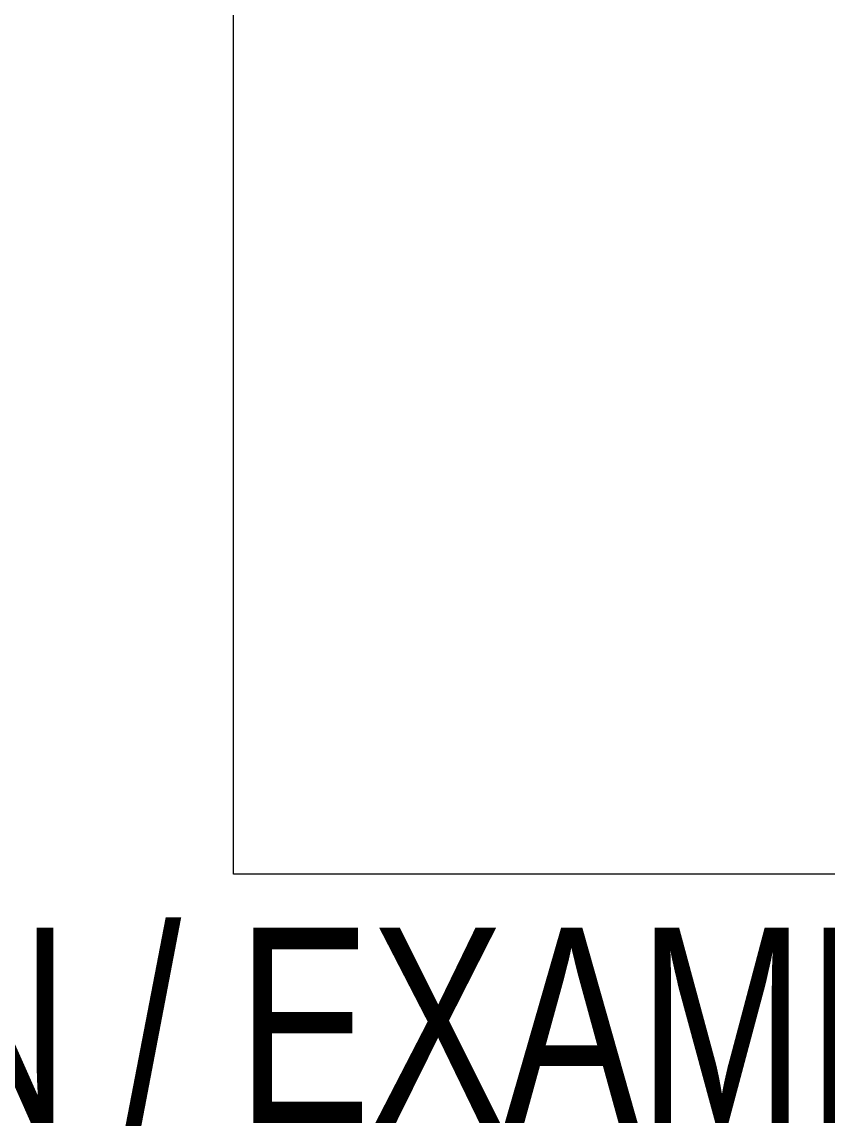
# Model space of a CAD drawing. Extents: x -234346 to 58427, y -132654 to -82394.
# Drawn here: x -99066.6 to -98737, y -113788 to -113336.2 of the extents above; entities that cross this region are included whole.
import ezdxf

# ---------------------------------------------------------------- set-up
doc = ezdxf.new("R2010")
doc.units = 0
doc.header["$LTSCALE"] = 8
doc.layers.get('0').update_dxf_attribs({"color": 9, "lineweight": 5})
for name, color, linetype, lineweight in [('72_EGR_BASE_TEXT', 9, 'Continuous', 5), ('72_EGR_EQP_TAG', 9, 'Continuous', 5), ('LOADING', 9, 'Continuous', 5), ('NEW Wall', 9, 'Continuous', 5)]:
    doc.layers.add(name, color=color, linetype=linetype, lineweight=lineweight)
doc.styles.add('X3G_ENTITY_258862', font='swisscl.ttf', dxfattribs={"height": 200})

# ---------------------------------------------------------------- blocks, each defined once
blk = doc.blocks.new('*X23')
for p, q in [((13, 1), (13, 1)), ((13, 1), (13, 1)), ((13, 1), (13, 1)), ((13, 1), (13, 1)), ((13, 1), (13, 1)), ((13, 1), (13, 1)), ((13, 1), (13, 1)), ((13, 1), (13, 1)), ((13, 1), (13, 1)), ((13, 1), (13, 1)), ((13, 1), (13, 1)), ((13, 1), (13, 1)), ((13, 1), (13, 1)), ((13, 1), (13, 1)), ((13, 1), (13, 1)), ((13, 1), (14, 1)), ((13, 1), (14, 1)), ((13, 1), (14, 1)), ((13, 1), (13, 1)), ((13, 1), (13, 1)), ((13, 1), (13, 1)), ((13, 1), (13, 1)), ((13, 1), (13, 1)), ((13, 1), (13, 1)), ((13, 1), (13, 1)), ((13, 1), (13, 1)), ((13, 1), (13, 1)), ((13, 1), (13, 1)), ((13, 1), (13, 1)), ((13, 1), (13, 1)), ((13, 1), (13, 1)), ((13, 1), (13, 1)), ((13, 1), (13, 1)), ((13, 1), (13, 1)), ((13, 1), (13, 1)), ((13, 1), (13, 1)), ((13, 1), (13, 1)), ((13, 1), (13, 1)), ((13, 1), (13, 1)), ((13, 1), (13, 1)), ((13, 1), (13, 1)), ((13, 1), (13, 1)), ((13, 1), (13, 1)), ((13, 1), (13, 1)), ((13, 1), (13, 1)), ((13, 1), (13, 1)), ((13, 1), (13, 1)), ((13, 1), (13, 1)), ((13, 1), (13, 1)), ((13, 1), (13, 1)), ((13, 1), (13, 1)), ((13, 1), (13, 1)), ((13, 1), (13, 1)), ((13, 1), (13, 1)), ((13, 1), (13, 1)), ((13, 1), (13, 1)), ((13, 1), (13, 1)), ((13, 1), (13, 1)), ((13, 1), (13, 1)), ((13, 1), (13, 1)), ((13, 1), (13, 1)), ((13, 1), (13, 1)), ((13, 1), (13, 1)), ((13, 1), (13, 1)), ((13, 1), (13, 1)), ((13, 1), (13, 1)), ((13, 1), (13, 1)), ((13, 1), (13, 1)), ((13, 1), (13, 1)), ((13, 1), (13, 1)), ((13, 1), (13, 1)), ((13, 1), (13, 1)), ((13, 1), (13, 1)), ((13, 1), (13, 1)), ((13, 1), (13, 1)), ((13, 1), (13, 1)), ((13, 1), (13, 1)), ((13, 1), (13, 1)), ((13, 1), (13, 1)), ((13, 1), (13, 1)), ((13, 1), (13, 1)), ((13, 1), (13, 1)), ((13, 1), (13, 1)), ((13, 1), (13, 1)), ((13, 1), (13, 1)), ((13, 1), (13, 1)), ((13, 1), (13, 1)), ((13, 1), (13, 1)), ((13, 1), (13, 1)), ((13, 1), (13, 1)), ((13, 1), (13, 1)), ((13, 1), (13, 1)), ((13, 1), (13, 1)), ((13, 1), (13, 1)), ((13, 1), (13, 1)), ((13, 1), (13, 1)), ((13, 1), (13, 1)), ((13, 1), (13, 1)), ((13, 1), (13, 1)), ((13, 1), (13, 1)), ((13, 1), (13, 1)), ((13, 1), (13, 1)), ((13, 1), (13, 1)), ((13, 1), (13, 1)), ((13, 1), (13, 1)), ((13, 1), (13, 1)), ((13, 1), (13, 1)), ((13, 1), (13, 1)), ((13, 1), (13, 1)), ((13, 1), (13, 1)), ((13, 1), (13, 1)), ((13, 1), (13, 1)), ((13, 1), (13, 1)), ((13, 1), (13, 1)), ((13, 1), (13, 1)), ((13, 1), (13, 1)), ((13, 1), (13, 1)), ((13, 1), (13, 1)), ((13, 1), (13, 1)), ((13, 1), (13, 1)), ((13, 1), (13, 1)), ((13, 1), (13, 1)), ((13, 1), (13, 1)), ((13, 1), (14, 1)), ((13, 0), (13, 0)), ((13, 0), (13, 0)), ((13, 0), (13, 0)), ((13, 0), (13, 0)), ((13, 0), (13, 0)), ((13, 0), (13, 0)), ((13, 0), (13, 0)), ((13, 0), (13, 0)), ((13, 0), (13, 0)), ((13, 0), (13, 0)), ((13, 0), (13, 0)), ((13, 0), (13, 0)), ((13, 0), (13, 0)), ((13, 0), (13, 0)), ((13, 0), (13, 0)), ((13, 0), (13, 0)), ((13, 0), (13, 0)), ((13, 0), (13, 0)), ((13, 0), (13, 0)), ((13, 0), (13, 0)), ((13, 0), (13, 0)), ((13, 0), (13, 0)), ((13, 0), (13, 0)), ((13, 0), (13, 0)), ((13, 0), (13, 0)), ((13, 0), (13, 0)), ((13, 0), (13, 0)), ((13, 0), (13, 0)), ((13, 0), (13, 0)), ((13, 0), (13, 0)), ((13, 0), (13, 0)), ((13, 0), (13, 0)), ((13, 0), (13, 0)), ((13, 0), (13, 0)), ((13, 0), (13, 0)), ((13, 0), (13, 0)), ((13, 0), (13, 0)), ((13, 0), (13, 0)), ((13, 0), (13, 0)), ((13, 0), (13, 0)), ((13, 0), (13, 0)), ((13, 0), (13, 0)), ((13, 0), (13, 0)), ((13, 0), (13, 0)), ((13, 0), (13, 0)), ((13, 0), (13, 0)), ((13, 0), (13, 0)), ((13, 0), (13, 0)), ((13, 0), (14, 0)), ((13, 0), (14, 0)), ((13, 0), (13, 0)), ((13, 0), (14, 0)), ((14, 1), (14, 1)), ((14, 1), (14, 1)), ((14, 1), (14, 1)), ((14, 1), (14, 1)), ((14, 1), (14, 1)), ((14, 1), (14, 1)), ((14, 1), (14, 1)), ((14, 1), (14, 1)), ((14, 1), (14, 1)), ((14, 1), (14, 1)), ((14, 1), (14, 1)), ((14, 1), (14, 1)), ((14, 1), (14, 1)), ((14, 1), (14, 1)), ((14, 1), (14, 1)), ((14, 1), (14, 1)), ((14, 1), (14, 1)), ((14, 1), (14, 1)), ((14, 1), (14, 1)), ((14, 1), (14, 1)), ((14, 1), (14, 1)), ((14, 1), (14, 1)), ((14, 1), (14, 1)), ((14, 1), (14, 1)), ((14, 1), (14, 1)), ((14, 1), (14, 1)), ((14, 1), (14, 1)), ((14, 1), (14, 1)), ((14, 1), (14, 1)), ((14, 1), (14, 1)), ((14, 1), (14, 1)), ((14, 1), (14, 1)), ((14, 1), (14, 1)), ((14, 1), (14, 1)), ((14, 1), (14, 1)), ((14, 1), (14, 1)), ((14, 1), (14, 1)), ((14, 1), (14, 1)), ((14, 1), (14, 1)), ((14, 1), (14, 1)), ((14, 1), (14, 1)), ((14, 1), (14, 1)), ((14, 1), (14, 1)), ((14, 1), (14, 1)), ((14, 1), (14, 1)), ((14, 1), (14, 1)), ((14, 1), (14, 1)), ((14, 1), (14, 1)), ((14, 1), (14, 1)), ((14, 1), (14, 1)), ((14, 1), (14, 1)), ((14, 1), (14, 1)), ((14, 1), (14, 1)), ((14, 1), (14, 1)), ((14, 1), (14, 1)), ((14, 1), (14, 1)), ((14, 1), (14, 1)), ((14, 1), (14, 1)), ((14, 1), (14, 1)), ((14, 1), (14, 1)), ((14, 1), (14, 1)), ((14, 1), (14, 1)), ((14, 1), (14, 1)), ((14, 1), (14, 1)), ((14, 1), (14, 1)), ((14, 1), (14, 1)), ((14, 1), (14, 1)), ((14, 1), (14, 1)), ((14, 1), (14, 1)), ((14, 1), (14, 1)), ((14, 1), (14, 1)), ((14, 1), (14, 1)), ((14, 1), (14, 1)), ((14, 1), (14, 1)), ((14, 1), (14, 1)), ((14, 1), (14, 1)), ((14, 1), (14, 1)), ((14, 1), (14, 1)), ((14, 1), (14, 1)), ((14, 1), (14, 1)), ((14, 1), (14, 1)), ((14, 1), (14, 1)), ((14, 1), (14, 1)), ((14, 1), (14, 1)), ((14, 1), (14, 1)), ((14, 1), (14, 1)), ((14, 1), (14, 1)), ((14, 1), (14, 1)), ((14, 1), (14, 1)), ((14, 1), (14, 1)), ((14, 1), (14, 1)), ((14, 1), (14, 1)), ((14, 1), (14, 1)), ((14, 1), (14, 1)), ((14, 0), (14, 0)), ((14, 0), (14, 0)), ((14, 0), (14, 0)), ((14, 0), (14, 0)), ((14, 0), (14, 0)), ((14, 0), (14, 0)), ((14, 0), (14, 0)), ((14, 0), (14, 0)), ((14, 0), (14, 0)), ((14, 0), (14, 0)), ((14, 0), (14, 0)), ((14, 0), (14, 0)), ((14, 0), (14, 0)), ((14, 0), (14, 0)), ((14, 0), (14, 0)), ((14, 0), (14, 0)), ((14, 0), (14, 0)), ((14, 0), (14, 0)), ((14, 0), (14, 0)), ((14, 0), (14, 0)), ((14, 0), (14, 0)), ((14, 0), (14, 0)), ((14, 0), (14, 0)), ((14, 0), (14, 0)), ((14, 0), (14, 0)), ((14, 0), (14, 0)), ((14, 0), (14, 0)), ((14, 0), (14, 0)), ((14, 0), (14, 0)), ((14, 0), (14, 0)), ((14, 0), (14, 0)), ((14, 0), (14, 0)), ((14, 0), (14, 0)), ((14, 0), (14, 0)), ((14, 0), (14, 0)), ((14, 0), (14, 0)), ((14, 0), (14, 0)), ((14, 0), (14, 0)), ((14, 0), (14, 0)), ((14, 0), (14, 0)), ((14, 0), (14, 0)), ((14, 0), (14, 0)), ((14, 0), (14, 0)), ((14, 0), (14, 0)), ((14, 0), (14, 0)), ((14, 0), (14, 0)), ((14, 0), (14, 0)), ((14, 0), (14, 0)), ((13, 0), (13, 0)), ((13, 0), (14, 0)), ((13, 0), (13, 0)), ((13, 0), (14, 0)), ((13, 0), (13, 0)), ((13, 0), (14, 0)), ((13, 0), (13, 0)), ((13, 0), (13, 0)), ((13, 0), (13, 0)), ((13, 0), (13, 0)), ((13, 0), (14, 0)), ((13, 0), (13, 0)), ((13, 0), (14, 0)), ((13, 0), (13, 0)), ((13, 0), (14, 0)), ((13, 0), (13, 0)), ((13, 0), (14, 0)), ((13, 0), (13, 0)), ((13, 0), (14, 0)), ((13, 0), (13, 0)), ((13, 0), (14, 0)), ((13, 0), (13, 0)), ((13, 0), (14, 0)), ((13, 0), (13, 0)), ((13, 0), (13, 0)), ((13, 0), (13, 0)), ((13, 0), (14, 0)), ((13, 0), (13, 0)), ((13, 0), (14, 0)), ((13, 0), (13, 0)), ((13, 0), (14, 0)), ((13, 0), (13, 0)), ((13, 0), (14, 0)), ((13, 0), (13, 0)), ((13, 0), (13, 0)), ((13, 0), (13, 0)), ((13, 0), (13, 0)), ((13, 0), (13, 0)), ((13, 0), (13, 0)), ((13, 0), (13, 0)), ((13, 0), (13, 0)), ((13, 0), (13, 0)), ((13, 0), (13, 0)), ((13, 0), (13, 0)), ((13, 0), (13, 0)), ((13, 0), (13, 0)), ((13, 0), (13, 0)), ((13, 0), (13, 0)), ((13, 0), (13, 0)), ((13, 0), (13, 0)), ((13, 0), (13, 0)), ((13, 0), (13, 0)), ((13, 0), (13, 0)), ((13, 0), (13, 0)), ((13, 0), (13, 0)), ((13, 0), (13, 0)), ((13, 0), (13, 0)), ((13, 0), (13, 0)), ((13, 0), (13, 0)), ((13, 0), (13, 0)), ((13, 0), (13, 0)), ((13, 0), (13, 0)), ((13, 0), (13, 0)), ((13, 0), (13, 0)), ((13, -1), (13, -1)), ((13, -1), (13, -1)), ((13, -1), (13, -1)), ((13, -1), (13, -1)), ((13, -1), (13, -1)), ((13, -1), (14, -1)), ((13, -1), (13, -1)), ((14, 0), (14, 0)), ((14, 0), (14, 0)), ((14, 0), (14, 0)), ((14, 0), (14, 0)), ((14, 0), (14, 0)), ((14, 0), (14, 0)), ((14, 0), (14, 0)), ((14, 0), (14, 0)), ((14, 0), (14, 0)), ((14, 0), (14, 0)), ((14, 0), (14, 0)), ((14, 0), (14, 0)), ((14, 0), (14, 0)), ((14, 0), (14, 0)), ((14, 0), (14, 0)), ((13, 0), (14, 0)), ((14, 0), (14, 0)), ((14, 0), (14, 0)), ((14, 0), (14, 0)), ((14, 0), (14, 0)), ((14, 0), (14, 0)), ((14, 0), (14, 0)), ((14, 0), (14, 0)), ((14, 0), (14, 0)), ((14, 0), (14, 0)), ((14, 0), (14, 0)), ((14, 0), (14, 0)), ((14, 0), (14, 0)), ((14, 0), (14, 0)), ((14, 0), (14, 0)), ((14, 0), (14, 0)), ((14, 0), (14, 0)), ((14, 0), (14, 0)), ((14, 0), (14, 0)), ((14, 0), (14, 0)), ((14, 0), (14, 0)), ((14, 0), (14, 0)), ((14, 0), (14, 0)), ((14, 0), (14, 0)), ((14, 0), (14, 0)), ((14, 0), (14, 0)), ((14, 0), (14, 0)), ((14, 0), (14, 0)), ((14, 0), (14, 0)), ((14, 0), (14, 0)), ((14, 0), (14, 0)), ((14, 0), (14, 0)), ((14, 0), (14, 0)), ((14, 0), (14, 0)), ((14, 0), (14, 0)), ((14, -1), (14, -1)), ((14, -1), (14, -1)), ((14, -1), (14, -1)), ((14, -1), (14, -1)), ((14, -1), (14, -1))]:
    blk.add_line(p, q)
blk = doc.blocks.new('*X22')
for p, q in [((5, 3), (5, 3)), ((5, 3), (5, 3)), ((5, 3), (5, 3)), ((5, 3), (5, 3)), ((5, 3), (5, 3)), ((5, 3), (5, 3)), ((5, 3), (5, 3)), ((5, 3), (5, 3)), ((5, 3), (5, 3)), ((5, 3), (5, 3)), ((5, 3), (5, 3)), ((5, 3), (5, 3)), ((5, 3), (5, 3)), ((5, 3), (5, 3)), ((5, 3), (5, 3)), ((5, 3), (5, 3)), ((5, 3), (5, 3)), ((5, 3), (5, 3)), ((5, 3), (5, 3)), ((5, 3), (5, 3)), ((5, 3), (5, 3)), ((5, 3), (5, 3)), ((5, 3), (5, 3)), ((5, 3), (5, 3)), ((5, 3), (5, 3)), ((5, 3), (5, 3)), ((5, 3), (5, 3)), ((5, 3), (5, 3)), ((5, 3), (5, 3)), ((5, 3), (5, 3)), ((5, 3), (5, 3)), ((5, 3), (5, 3)), ((5, 3), (5, 3)), ((5, 3), (5, 3)), ((5, 3), (5, 3)), ((5, 3), (5, 3)), ((5, 3), (5, 3)), ((5, 3), (5, 3)), ((5, 3), (5, 3)), ((5, 3), (5, 3)), ((5, 3), (5, 3)), ((5, 3), (5, 3)), ((5, 3), (5, 3)), ((5, 3), (5, 3)), ((5, 3), (5, 3)), ((5, 3), (5, 3)), ((5, 3), (5, 3)), ((5, 3), (5, 3)), ((5, 3), (5, 3)), ((5, 3), (5, 3)), ((5, 3), (5, 3)), ((5, 3), (5, 3)), ((5, 3), (5, 3)), ((5, 3), (5, 3)), ((5, 3), (5, 3)), ((5, 3), (5, 3)), ((5, 3), (5, 3)), ((5, 3), (5, 3)), ((5, 3), (5, 3)), ((5, 3), (5, 3)), ((5, 3), (5, 3)), ((5, 3), (5, 3)), ((5, 3), (5, 3)), ((5, 3), (5, 3)), ((5, 3), (5, 3)), ((5, 3), (5, 3)), ((6, 3), (5, 3)), ((5, 3), (5, 3)), ((6, 3), (5, 3)), ((5, 3), (5, 3)), ((6, 3), (5, 3)), ((5, 3), (5, 3)), ((6, 3), (5, 3)), ((5, 3), (5, 3)), ((5, 3), (5, 3)), ((5, 3), (5, 3)), ((5, 3), (5, 3)), ((5, 3), (5, 3)), ((5, 3), (5, 3)), ((5, 3), (5, 3)), ((5, 3), (5, 3)), ((5, 3), (5, 3)), ((5, 3), (5, 3)), ((5, 3), (5, 3)), ((5, 3), (5, 3)), ((5, 3), (5, 3)), ((5, 3), (5, 3)), ((5, 3), (5, 3)), ((5, 3), (5, 3)), ((5, 3), (5, 3)), ((5, 3), (5, 3)), ((5, 3), (5, 3)), ((5, 3), (5, 3)), ((5, 3), (5, 3)), ((5, 3), (5, 3)), ((5, 3), (5, 3)), ((6, 3), (6, 3)), ((6, 3), (6, 3)), ((6, 3), (6, 3)), ((6, 3), (6, 3)), ((6, 3), (6, 3)), ((6, 3), (6, 3)), ((6, 3), (6, 3)), ((6, 3), (6, 3)), ((6, 3), (6, 3)), ((6, 3), (6, 3)), ((6, 3), (6, 3)), ((6, 3), (6, 3)), ((6, 3), (6, 3)), ((6, 3), (6, 3)), ((6, 3), (6, 3)), ((6, 3), (6, 3)), ((6, 3), (6, 3)), ((6, 3), (6, 3)), ((6, 3), (6, 3)), ((6, 3), (6, 3)), ((6, 3), (6, 3)), ((6, 3), (6, 3)), ((6, 3), (6, 3)), ((6, 3), (6, 3)), ((6, 3), (6, 3)), ((6, 3), (6, 3)), ((6, 3), (6, 3)), ((6, 3), (6, 3)), ((6, 3), (6, 3)), ((6, 3), (6, 3)), ((6, 3), (6, 3)), ((6, 3), (6, 3)), ((6, 3), (6, 3)), ((6, 3), (6, 3)), ((6, 3), (6, 3)), ((6, 3), (6, 3)), ((6, 3), (6, 3)), ((6, 3), (6, 3)), ((6, 3), (6, 3)), ((6, 3), (6, 3)), ((6, 3), (6, 3)), ((6, 3), (6, 3)), ((6, 3), (6, 3)), ((6, 3), (6, 3)), ((6, 3), (6, 3)), ((6, 3), (6, 3)), ((6, 3), (6, 3)), ((6, 3), (6, 3)), ((6, 3), (6, 3)), ((6, 3), (6, 3)), ((6, 3), (6, 3)), ((6, 3), (6, 3)), ((6, 3), (6, 3)), ((6, 3), (6, 3)), ((6, 3), (6, 3)), ((6, 3), (6, 3)), ((6, 3), (6, 3)), ((6, 3), (6, 3)), ((6, 3), (6, 3)), ((6, 3), (6, 3)), ((6, 3), (6, 3)), ((6, 3), (6, 3)), ((6, 3), (6, 3)), ((6, 3), (6, 3)), ((6, 3), (6, 3)), ((6, 3), (6, 3)), ((6, 3), (6, 3)), ((6, 3), (6, 3)), ((6, 3), (6, 3)), ((6, 3), (6, 3)), ((6, 3), (6, 3)), ((6, 3), (6, 3)), ((6, 3), (6, 3)), ((6, 3), (6, 3)), ((6, 3), (6, 3)), ((6, 3), (6, 3)), ((6, 3), (6, 3)), ((6, 3), (6, 3)), ((6, 3), (6, 3)), ((6, 3), (6, 3)), ((6, 3), (6, 3)), ((6, 3), (6, 3)), ((6, 3), (6, 3)), ((6, 3), (6, 3)), ((6, 3), (6, 3)), ((6, 3), (6, 3)), ((6, 3), (6, 3)), ((6, 3), (6, 3)), ((6, 3), (6, 3)), ((6, 3), (6, 3)), ((6, 3), (6, 3)), ((6, 3), (6, 3)), ((6, 3), (6, 3)), ((6, 3), (6, 3)), ((6, 3), (6, 3)), ((6, 3), (6, 3)), ((6, 3), (6, 3)), ((6, 3), (6, 3)), ((6, 3), (6, 3)), ((6, 3), (6, 3)), ((6, 3), (6, 3)), ((6, 3), (6, 3)), ((6, 3), (6, 3)), ((6, 3), (6, 3)), ((6, 3), (6, 3)), ((6, 3), (6, 3)), ((6, 3), (6, 3)), ((6, 3), (6, 3)), ((6, 3), (6, 3)), ((6, 3), (6, 3)), ((6, 3), (6, 3)), ((6, 3), (6, 3)), ((6, 3), (6, 3)), ((6, 3), (6, 3)), ((6, 3), (6, 3)), ((6, 3), (6, 3)), ((6, 3), (6, 3)), ((6, 3), (6, 3)), ((6, 3), (6, 3)), ((6, 3), (6, 3)), ((6, 3), (6, 3)), ((6, 3), (6, 3)), ((6, 3), (6, 3)), ((6, 3), (6, 3)), ((6, 3), (6, 3)), ((6, 3), (6, 3)), ((6, 3), (6, 3)), ((6, 3), (6, 3)), ((6, 3), (6, 3)), ((6, 3), (6, 3)), ((6, 3), (6, 3)), ((6, 3), (6, 3)), ((6, 3), (6, 3)), ((6, 3), (6, 3)), ((6, 3), (6, 3)), ((6, 3), (6, 3)), ((6, 3), (6, 3)), ((6, 3), (6, 3)), ((6, 3), (6, 3)), ((6, 3), (6, 3)), ((6, 3), (6, 3)), ((6, 3), (6, 3)), ((6, 3), (6, 3)), ((6, 3), (6, 3)), ((6, 3), (6, 3)), ((6, 3), (6, 3)), ((6, 3), (6, 3)), ((6, 3), (6, 3)), ((6, 3), (6, 3)), ((6, 3), (6, 3)), ((6, 3), (6, 3)), ((6, 3), (6, 3)), ((6, 3), (6, 3)), ((6, 3), (6, 3)), ((6, 3), (6, 3)), ((6, 3), (6, 3)), ((6, 3), (6, 3)), ((6, 3), (6, 3)), ((6, 3), (6, 3)), ((6, 3), (6, 3)), ((6, 3), (6, 3)), ((6, 3), (6, 3)), ((6, 3), (6, 3)), ((6, 3), (6, 3)), ((6, 3), (6, 3)), ((6, 3), (6, 3)), ((6, 3), (6, 3)), ((6, 3), (6, 3)), ((6, 3), (6, 3)), ((6, 3), (6, 3)), ((6, 3), (6, 3)), ((6, 3), (6, 3)), ((6, 3), (6, 3)), ((6, 3), (6, 3)), ((6, 3), (6, 3)), ((6, 3), (6, 3)), ((6, 3), (6, 3)), ((6, 3), (6, 3)), ((6, 3), (6, 3)), ((6, 3), (6, 3)), ((6, 3), (6, 3)), ((6, 3), (6, 3)), ((6, 3), (6, 3)), ((6, 3), (6, 3)), ((6, 3), (6, 3)), ((6, 3), (6, 3)), ((6, 3), (6, 3)), ((6, 3), (6, 3)), ((6, 3), (6, 3)), ((6, 3), (6, 3)), ((6, 3), (6, 3)), ((6, 3), (6, 3)), ((6, 3), (6, 3)), ((6, 3), (6, 3)), ((6, 3), (6, 3)), ((6, 3), (6, 3)), ((6, 3), (6, 3)), ((6, 3), (6, 3)), ((6, 3), (6, 3)), ((6, 3), (6, 3)), ((6, 3), (6, 3)), ((6, 3), (6, 3)), ((6, 3), (6, 3)), ((6, 3), (6, 3)), ((6, 3), (5, 3)), ((6, 3), (5, 3)), ((6, 3), (5, 3)), ((6, 3), (5, 3)), ((6, 3), (5, 3)), ((6, 3), (6, 3)), ((6, 3), (6, 3)), ((6, 3), (6, 3)), ((6, 3), (6, 3)), ((6, 3), (6, 3)), ((6, 3), (6, 3)), ((6, 3), (6, 3)), ((6, 3), (6, 3)), ((6, 3), (6, 3)), ((6, 3), (6, 3)), ((6, 3), (6, 3)), ((6, 3), (6, 3)), ((6, 3), (6, 3)), ((6, 3), (6, 3)), ((6, 3), (6, 3)), ((6, 3), (6, 3)), ((6, 3), (6, 3)), ((6, 3), (6, 3)), ((6, 3), (6, 3)), ((6, 3), (6, 3)), ((6, 3), (6, 3)), ((6, 3), (6, 3)), ((6, 3), (6, 3)), ((6, 3), (6, 3)), ((6, 3), (6, 3)), ((6, 3), (6, 3)), ((6, 3), (6, 3)), ((6, 3), (6, 3)), ((6, 3), (6, 3)), ((6, 3), (6, 3)), ((6, 3), (6, 3)), ((6, 3), (6, 3)), ((6, 3), (6, 3)), ((6, 3), (6, 3)), ((6, 3), (6, 3)), ((6, 3), (6, 3)), ((6, 3), (6, 3)), ((6, 3), (6, 3)), ((6, 3), (6, 3)), ((6, 3), (6, 3)), ((6, 3), (6, 3)), ((6, 3), (6, 3)), ((6, 3), (6, 3)), ((6, 3), (6, 3)), ((6, 3), (6, 3)), ((6, 3), (6, 3)), ((6, 3), (6, 3)), ((6, 3), (6, 3)), ((6, 3), (6, 3)), ((6, 3), (6, 3)), ((6, 3), (6, 3)), ((6, 3), (6, 3)), ((6, 3), (6, 3)), ((6, 3), (6, 3)), ((6, 3), (6, 3)), ((6, 3), (6, 3)), ((6, 3), (6, 3)), ((6, 3), (6, 3)), ((6, 3), (6, 3)), ((6, 3), (6, 3)), ((6, 3), (6, 3)), ((6, 3), (6, 3)), ((6, 3), (6, 3)), ((6, 3), (6, 3)), ((6, 3), (6, 3)), ((6, 3), (6, 3)), ((6, 3), (6, 3)), ((6, 3), (6, 3)), ((6, 3), (6, 3)), ((6, 3), (6, 3)), ((6, 3), (6, 3)), ((6, 3), (6, 3)), ((6, 3), (6, 3)), ((6, 3), (6, 3)), ((6, 3), (6, 3)), ((6, 3), (6, 3)), ((6, 3), (6, 3)), ((6, 3), (6, 3)), ((6, 3), (6, 3)), ((6, 3), (6, 3)), ((6, 3), (6, 3)), ((6, 3), (6, 3)), ((6, 3), (6, 3)), ((6, 3), (6, 3)), ((6, 3), (6, 3)), ((6, 3), (6, 3)), ((6, 3), (6, 3)), ((6, 3), (6, 3)), ((6, 3), (6, 3)), ((6, 3), (6, 3)), ((6, 3), (6, 3)), ((6, 3), (6, 3)), ((6, 3), (6, 3)), ((6, 3), (6, 3)), ((6, 3), (6, 3)), ((6, 3), (6, 3)), ((6, 3), (6, 3)), ((6, 3), (6, 3)), ((6, 3), (6, 3)), ((6, 3), (6, 3)), ((6, 3), (6, 3)), ((6, 3), (6, 3)), ((6, 3), (6, 3)), ((6, 3), (6, 3)), ((6, 3), (6, 3)), ((6, 3), (6, 3)), ((6, 3), (6, 3)), ((6, 3), (6, 3)), ((6, 3), (6, 3)), ((6, 3), (6, 3)), ((6, 3), (6, 3)), ((6, 3), (6, 3)), ((6, 3), (6, 3)), ((6, 3), (6, 3)), ((6, 3), (6, 3)), ((6, 3), (6, 3)), ((6, 3), (6, 3)), ((6, 3), (6, 3)), ((6, 3), (6, 3)), ((6, 3), (6, 3)), ((6, 3), (6, 3)), ((6, 3), (6, 3)), ((6, 3), (6, 3)), ((6, 3), (6, 3)), ((6, 3), (6, 3)), ((6, 3), (6, 3)), ((6, 3), (6, 3)), ((6, 3), (6, 3)), ((6, 3), (6, 3)), ((6, 3), (6, 3)), ((6, 3), (6, 3)), ((6, 3), (6, 3)), ((6, 3), (6, 3)), ((6, 3), (6, 3)), ((6, 3), (6, 3)), ((6, 3), (6, 3)), ((6, 3), (6, 3)), ((6, 3), (6, 3)), ((6, 3), (6, 3)), ((6, 3), (6, 3)), ((6, 3), (6, 3)), ((6, 3), (6, 3)), ((6, 3), (6, 3)), ((6, 3), (6, 3)), ((6, 3), (6, 3)), ((6, 3), (6, 3)), ((6, 3), (6, 3)), ((6, 3), (6, 3)), ((6, 3), (6, 3)), ((6, 3), (6, 3)), ((6, 3), (6, 3)), ((6, 3), (6, 3)), ((6, 3), (6, 3)), ((6, 3), (6, 3)), ((6, 3), (6, 3)), ((6, 3), (6, 3)), ((6, 3), (6, 3)), ((6, 3), (6, 3)), ((6, 3), (6, 3)), ((6, 3), (6, 3)), ((6, 3), (6, 3)), ((6, 3), (6, 3)), ((6, 3), (6, 3)), ((6, 3), (6, 3)), ((6, 3), (6, 3)), ((6, 3), (6, 3)), ((6, 3), (6, 3)), ((6, 3), (6, 3)), ((6, 3), (6, 3)), ((6, 3), (6, 3)), ((6, 3), (6, 3)), ((6, 3), (6, 3)), ((6, 3), (6, 3)), ((6, 3), (6, 3)), ((6, 3), (6, 3)), ((6, 3), (6, 3)), ((6, 3), (6, 3)), ((6, 3), (6, 3)), ((6, 3), (6, 3)), ((6, 3), (6, 3)), ((6, 3), (6, 3)), ((6, 3), (6, 3)), ((6, 3), (6, 3)), ((6, 3), (6, 3)), ((6, 3), (6, 3)), ((6, 3), (6, 3)), ((6, 3), (6, 3)), ((6, 3), (6, 3)), ((6, 3), (6, 3)), ((6, 3), (6, 3)), ((6, 3), (6, 3)), ((6, 3), (6, 3)), ((6, 3), (6, 3)), ((6, 3), (6, 3)), ((6, 3), (6, 3)), ((6, 3), (6, 3)), ((6, 3), (6, 3)), ((6, 3), (6, 3)), ((6, 3), (6, 3)), ((6, 3), (6, 3)), ((6, 3), (6, 3)), ((6, 3), (6, 3)), ((6, 3), (6, 3)), ((6, 3), (6, 3)), ((6, 3), (6, 3)), ((6, 3), (6, 3)), ((6, 3), (6, 3)), ((6, 3), (6, 3)), ((6, 3), (6, 3)), ((6, 3), (6, 3)), ((6, 3), (6, 3)), ((6, 3), (6, 3)), ((6, 3), (6, 3)), ((6, 3), (6, 3)), ((6, 3), (6, 3)), ((6, 3), (6, 3)), ((6, 3), (6, 3)), ((6, 3), (6, 3)), ((6, 3), (6, 3)), ((6, 3), (6, 3)), ((6, 3), (6, 3)), ((6, 3), (6, 3)), ((6, 3), (6, 3)), ((6, 3), (6, 3)), ((6, 3), (6, 3)), ((6, 3), (6, 3)), ((6, 3), (6, 3)), ((6, 3), (6, 3)), ((6, 3), (6, 3)), ((6, 3), (6, 3)), ((6, 3), (6, 3)), ((6, 3), (6, 3)), ((6, 3), (6, 3)), ((6, 3), (6, 3)), ((6, 3), (6, 3)), ((6, 3), (6, 3)), ((6, 3), (6, 3)), ((6, 3), (6, 3)), ((6, 3), (6, 3)), ((6, 3), (6, 3)), ((6, 3), (6, 3)), ((6, 3), (6, 3)), ((6, 3), (6, 3)), ((6, 3), (6, 3)), ((6, 3), (6, 3)), ((6, 3), (6, 3)), ((6, 3), (6, 3)), ((6, 3), (6, 3)), ((6, 3), (6, 3)), ((6, 3), (6, 3)), ((6, 3), (6, 3)), ((6, 3), (6, 3)), ((6, 3), (6, 3)), ((6, 3), (6, 3)), ((6, 3), (6, 3)), ((6, 3), (6, 3)), ((6, 3), (6, 3)), ((6, 3), (6, 3)), ((6, 3), (6, 3)), ((6, 3), (6, 3)), ((6, 3), (6, 3)), ((6, 3), (6, 3)), ((6, 3), (6, 3)), ((6, 3), (6, 3)), ((6, 3), (6, 3)), ((6, 3), (6, 3)), ((6, 3), (6, 3)), ((6, 3), (6, 3)), ((6, 3), (6, 3)), ((6, 3), (6, 3)), ((6, 3), (6, 3)), ((6, 3), (6, 3)), ((6, 3), (6, 3)), ((6, 3), (6, 3)), ((6, 3), (6, 3)), ((6, 3), (6, 3)), ((6, 3), (6, 3)), ((6, 3), (6, 3)), ((6, 3), (6, 3)), ((6, 3), (6, 3)), ((6, 3), (6, 3)), ((6, 3), (6, 3)), ((6, 3), (6, 3)), ((6, 3), (6, 3)), ((6, 3), (6, 3)), ((6, 3), (6, 3)), ((6, 3), (6, 3)), ((6, 3), (6, 3)), ((6, 3), (6, 3)), ((6, 3), (6, 3)), ((6, 3), (6, 3)), ((6, 3), (6, 3)), ((6, 3), (6, 3)), ((6, 3), (6, 3)), ((6, 3), (6, 3)), ((6, 3), (6, 3)), ((6, 3), (6, 3)), ((6, 3), (6, 3)), ((6, 3), (6, 3)), ((6, 3), (6, 3)), ((6, 3), (6, 3)), ((6, 3), (6, 3)), ((6, 3), (6, 3)), ((6, 3), (6, 3)), ((6, 3), (6, 3)), ((6, 3), (6, 3)), ((6, 3), (6, 3)), ((6, 3), (6, 3)), ((6, 3), (6, 3)), ((6, 3), (6, 3)), ((6, 3), (6, 3)), ((6, 3), (6, 3)), ((6, 3), (6, 3)), ((6, 3), (6, 3)), ((6, 3), (6, 3)), ((6, 3), (6, 3)), ((6, 3), (6, 3))]:
    blk.add_line(p, q)
blk = doc.blocks.new('GF21043-P')
for p, q in [((0.8, 0.75), (-0.8, 0.75)), ((0.8, 0), (0.8, 0.75))]:
    blk.add_line(p, q)
for points in [[(0.8, 0.75), (0.8, 0.75), (0.8, 0.75), (0.8, 0.75), (0.8, 0.75), (0.8, 0.75), (0.8, 0.75), (0.8, 0.75), (0.8, 0.75), (0.8, 0.75), (0.8, 0.75), (0.8, 0.75), (0.8, 0.75), (0.8, 0.75), (0.8, 0.75), (0.8, 0.75), (0.8, 0.75), (0.8, 0.75), (0.8, 0.75), (0.8, 0.75), (0.8, 0.75), (0.8, 0.75), (0.8, 0.75), (0.8, 0.75), (0.8, 0.75), (0.8, 0.75), (0.8, 0.75), (0.8, 0.75), (0.8, 0.75), (0.8, 0.75), (0.8, 0.75), (0.8, 0.75), (0.8, 0.75), (0.8, 0.75), (0.8, 0.75), (0.8, 0.75), (0.8, 0.75), (0.8, 0.75), (0.8, 0.75), (0.8, 0.75), (0.8, 0.75), (0.8, 0.75), (0.8, 0.75), (0.8, 0.75), (0.8, 0.75), (0.8, 0.75), (0.8, 0.75), (0.8, 0.75), (0.8, 0.75), (0.8, 0.75), (0.8, 0.75), (0.8, 0.75), (0.8, 0.75), (0.8, 0.75), (0.8, 0.75), (0.8, 0.75), (0.8, 0.75), (0.8, 0.75), (0.8, 0.75), (0.8, 0.75), (0.8, 0.75), (0.8, 0.75), (0.8, 0.75), (0.8, 0.75), (0.8, 0.75), (0.8, 0.75), (0.8, 0.75), (0.8, 0.75), (0.8, 0.75), (0.8, 0.75), (0.8, 0.75), (0.8, 0.75), (0.8, 0.75), (0.8, 0.75), (0.8, 0.75), (0.8, 0.75), (0.8, 0.75), (0.8, 0.75), (0.8, 0.75), (0.8, 0.75), (0.8, 0.75), (0.8, 0.75), (0.8, 0.75), (0.8, 0.75), (0.8, 0.75), (0.8, 0.75), (0.8, 0.75), (0.8, 0.75), (0.8, 0.75), (0.8, 0.75), (0.8, 0.75), (0.8, 0.75), (0.8, 0.75), (0.8, 0.75), (0.8, 0.75), (0.8, 0.75), (0.8, 0.75), (0.8, 0.75), (0.8, 0.75), (0.8, 0.75), (0.8, 0.75), (0.8, 0.75), (0.8, 0.75), (0.8, 0.75), (0.8, 0.75), (0.8, 0.75), (0.8, 0.75), (0.8, 0.75), (0.8, 0.75), (0.8, 0.75), (0.8, 0.75), (0.8, 0.75), (0.8, 0.75), (0.8, 0.75), (0.8, 0.75), (0.8, 0.75), (0.8, 0.75), (0.8, 0.75), (0.8, 0.75), (0.8, 0.75), (0.8, 0.75), (0.8, 0.75), (0.8, 0.75), (0.8, 0.75), (0.8, 0.75), (0.8, 0.75), (0.8, 0.75), (0.8, 0.75), (0.8, 0.75), (0.8, 0.75), (0.8, 0.75), (0.8, 0.75), (0.8, 0.75), (0.8, 0.75), (0.8, 0.75), (0.8, 0.75), (0.8, 0.75), (0.8, 0.75), (0.8, 0.75), (0.8, 0.75), (0.8, 0.75), (0.8, 0.75), (0.8, 0.75), (0.8, 0.75), (0.8, 0.75), (0.8, 0.75), (0.8, 0.75), (0.8, 0.75), (0.8, 0.75), (0.8, 0.75), (0.8, 0.75), (0.8, 0.75), (0.8, 0.75), (0.8, 0.75), (0.8, 0.75), (0.8, 0.75), (0.8, 0.75), (0.8, 0.75), (0.8, 0.75), (0.8, 0.75), (0.8, 0.75), (0.8, 0.75), (0.8, 0.75), (0.8, 0.75), (0.8, 0.75), (0.8, 0.75), (0.8, 0.75), (0.8, 0.75), (0.8, 0.75), (0.8, 0.75), (0.8, 0.75), (0.8, 0.75), (0.8, 0.75), (0.8, 0.75), (0.8, 0.75), (0.8, 0.75), (0.8, 0.75), (0.8, 0.75), (0.8, 0.75), (0.8, 0.75), (0.8, 0.75), (0.8, 0.75), (0.8, 0.75), (0.8, 0.75), (0.8, 0.75), (0.8, 0.75), (0.8, 0.75), (0.8, 0.75), (0.8, 0.75), (0.8, 0.75), (0.8, 0.75), (0.8, 0.75), (0.8, 0.75), (0.8, 0.75), (0.8, 0.75), (0.8, 0.75), (0.8, 0.75), (0.8, 0.75), (0.8, 0.75), (0.8, 0.75), (0.8, 0.75), (0.8, 0.75), (0.8, 0.75), (0.8, 0.75), (0.8, 0.75), (0.8, 0.75), (0.8, 0.75), (0.8, 0.75), (0.8, 0.75), (0.8, 0.75), (0.8, 0.75), (0.8, 0.75), (0.8, 0.75), (0.8, 0.75), (0.8, 0.75), (0.8, 0.75), (0.8, 0.75), (0.8, 0.75), (0.8, 0.75), (0.8, 0.75), (0.8, 0.75), (0.8, 0.75), (0.8, 0.75), (0.8, 0.75), (0.8, 0.75), (0.8, 0.75), (0.8, 0.75), (0.8, 0.75), (0.8, 0.75), (0.8, 0.75), (0.8, 0.75), (0.8, 0.75), (0.8, 0.75), (0.8, 0.75), (0.8, 0.75), (0.8, 0.75), (0.8, 0.75), (0.8, 0.75), (0.8, 0.75), (0.8, 0.75), (0.8, 0.75), (0.8, 0.75), (0.8, 0.75), (0.8, 0.75), (0.8, 0.75), (0.8, 0.75), (0.8, 0.75), (0.8, 0.75), (0.8, 0.75), (0.8, 0.75), (0.8, 0.75), (0.8, 0.75), (0.8, 0.75), (0.8, 0.75), (0.8, 0.75), (0.8, 0.75), (0.8, 0.75), (0.8, 0.75), (0.8, 0.75), (0.8, 0.75), (0.8, 0.75), (0.8, 0.75), (0.8, 0.75), (0.8, 0.75), (0.8, 0.75), (0.8, 0.75), (0.8, 0.75), (0.8, 0.75), (0.8, 0.75), (0.8, 0.75), (0.8, 0.75), (0.8, 0.75), (0.8, 0.75), (0.8, 0.75), (0.8, 0.75), (0.8, 0.75), (0.8, 0.75)], [(0.8, 0.75), (0.8, 0.75), (0.8, 0.75), (0.8, 0.75), (0.8, 0.75), (0.8, 0.75), (0.8, 0.75), (0.8, 0.75), (0.8, 0.75), (0.8, 0.75), (0.8, 0.75), (0.8, 0.75), (0.8, 0.75), (0.8, 0.75), (0.8, 0.75), (0.8, 0.75), (0.8, 0.75), (0.8, 0.75), (0.8, 0.75), (0.8, 0.75), (0.8, 0.75), (0.8, 0.75), (0.8, 0.75), (0.8, 0.75), (0.8, 0.75), (0.8, 0.75), (0.8, 0.75), (0.8, 0.75), (0.8, 0.75), (0.8, 0.75), (0.8, 0.75), (0.8, 0.75), (0.8, 0.75), (0.8, 0.75), (0.8, 0.75), (0.8, 0.75), (0.8, 0.75), (0.8, 0.75), (0.8, 0.75), (0.8, 0.75), (0.8, 0.75), (0.8, 0.75), (0.8, 0.75), (0.8, 0.75), (0.8, 0.75), (0.8, 0.75), (0.8, 0.75), (0.8, 0.75), (0.8, 0.75), (0.8, 0.75), (0.8, 0.75), (0.8, 0.75), (0.8, 0.75), (0.8, 0.75), (0.8, 0.75), (0.8, 0.75), (0.8, 0.75), (0.8, 0.75), (0.8, 0.75), (0.8, 0.75), (0.8, 0.75), (0.8, 0.75), (0.8, 0.75), (0.8, 0.75), (0.8, 0.75), (0.8, 0.75), (0.8, 0.75), (0.8, 0.75), (0.8, 0.75), (0.8, 0.75), (0.8, 0.75), (0.8, 0.75), (0.8, 0.75), (0.8, 0.75), (0.8, 0.75), (0.8, 0.75), (0.8, 0.75), (0.8, 0.75), (0.8, 0.75), (0.8, 0.75), (0.8, 0.75), (0.8, 0.75), (0.8, 0.75), (0.8, 0.75), (0.8, 0.75), (0.8, 0.75), (0.8, 0.75), (0.8, 0.75), (0.8, 0.75), (0.8, 0.75), (0.8, 0.75), (0.8, 0.75), (0.8, 0.75), (0.8, 0.75), (0.8, 0.75), (0.8, 0.75), (0.8, 0.75), (0.8, 0.75), (0.8, 0.75), (0.8, 0.75), (0.8, 0.75), (0.8, 0.75), (0.8, 0.75), (0.8, 0.75), (0.8, 0.75), (0.8, 0.75), (0.8, 0.75), (0.8, 0.75), (0.8, 0.75), (0.8, 0.75), (0.8, 0.75), (0.8, 0.75), (0.8, 0.75), (0.8, 0.75), (0.8, 0.75), (0.8, 0.75), (0.8, 0.75), (0.8, 0.75), (0.8, 0.75), (0.8, 0.75), (0.8, 0.75), (0.8, 0.75), (0.8, 0.75), (0.8, 0.75), (0.8, 0.75), (0.8, 0.75), (0.8, 0.75), (0.8, 0.75), (0.8, 0.75), (0.8, 0.75), (0.8, 0.75), (0.8, 0.75), (0.8, 0.75), (0.8, 0.75), (0.8, 0.75), (0.8, 0.75), (0.8, 0.75), (0.8, 0.75), (0.8, 0.75), (0.8, 0.75), (0.8, 0.75), (0.8, 0.75), (0.8, 0.75), (0.8, 0.75), (0.8, 0.75), (0.8, 0.75), (0.8, 0.75), (0.8, 0.75), (0.8, 0.75), (0.8, 0.75), (0.8, 0.75), (0.8, 0.75), (0.8, 0.75), (0.8, 0.75), (0.8, 0.75), (0.8, 0.75), (0.8, 0.75), (0.8, 0.75), (0.8, 0.75), (0.8, 0.75), (0.8, 0.75), (0.8, 0.75), (0.8, 0.75), (0.8, 0.75), (0.8, 0.75), (0.8, 0.75), (0.8, 0.75), (0.8, 0.75), (0.8, 0.75), (0.8, 0.75), (0.8, 0.75), (0.8, 0.75), (0.8, 0.75), (0.8, 0.75), (0.8, 0.75), (0.8, 0.75), (0.8, 0.75), (0.8, 0.75), (0.8, 0.75), (0.8, 0.75), (0.8, 0.75), (0.8, 0.75), (0.8, 0.75), (0.8, 0.75), (0.8, 0.75), (0.8, 0.75), (0.8, 0.75), (0.8, 0.75), (0.8, 0.75), (0.8, 0.75), (0.8, 0.75), (0.8, 0.75), (0.8, 0.75), (0.8, 0.75), (0.8, 0.75), (0.8, 0.75), (0.8, 0.75), (0.8, 0.75), (0.8, 0.75), (0.8, 0.75), (0.8, 0.75), (0.8, 0.75), (0.8, 0.75), (0.8, 0.75), (0.8, 0.75), (0.8, 0.75), (0.8, 0.75), (0.8, 0.75), (0.8, 0.75), (0.8, 0.75), (0.8, 0.75), (0.8, 0.75), (0.8, 0.75), (0.8, 0.75), (0.8, 0.75), (0.8, 0.75), (0.8, 0.75), (0.8, 0.75), (0.8, 0.75)], [(0.8, 0.75), (0.8, 0.75), (0.8, 0.75), (0.8, 0.75), (0.8, 0.75), (0.8, 0.75), (0.8, 0.75), (0.8, 0.75), (0.8, 0.75), (0.8, 0.75), (0.8, 0.75), (0.8, 0.75), (0.8, 0.75), (0.8, 0.75), (0.8, 0.75), (0.8, 0.75), (0.8, 0.75), (0.8, 0.75), (0.8, 0.75), (0.8, 0.75), (0.8, 0.75), (0.8, 0.75), (0.8, 0.75), (0.8, 0.75), (0.8, 0.75), (0.8, 0.75), (0.8, 0.75), (0.8, 0.75), (0.8, 0.75), (0.8, 0.75), (0.8, 0.75), (0.8, 0.75), (0.8, 0.75), (0.8, 0.75), (0.8, 0.75), (0.8, 0.75), (0.8, 0.75), (0.8, 0.75), (0.8, 0.75), (0.8, 0.75), (0.8, 0.75), (0.8, 0.75), (0.8, 0.75), (0.8, 0.75), (0.8, 0.75), (0.8, 0.75), (0.8, 0.75), (0.8, 0.75), (0.8, 0.75), (0.8, 0.75), (0.8, 0.75), (0.8, 0.75), (0.8, 0.75), (0.8, 0.75), (0.8, 0.75), (0.8, 0.75), (0.8, 0.75), (0.8, 0.75), (0.8, 0.75), (0.8, 0.75), (0.8, 0.75), (0.8, 0.75), (0.8, 0.75), (0.8, 0.75), (0.8, 0.75), (0.8, 0.75), (0.8, 0.75), (0.8, 0.75), (0.8, 0.75), (0.8, 0.75), (0.8, 0.75), (0.8, 0.75), (0.8, 0.75), (0.8, 0.75), (0.8, 0.75), (0.8, 0.75), (0.8, 0.75), (0.8, 0.75), (0.8, 0.75), (0.8, 0.75), (0.8, 0.75), (0.8, 0.75), (0.8, 0.75), (0.8, 0.75), (0.8, 0.75), (0.8, 0.75), (0.8, 0.75), (0.8, 0.75), (0.8, 0.75), (0.8, 0.75), (0.8, 0.75), (0.8, 0.75), (0.8, 0.75), (0.8, 0.75), (0.8, 0.75), (0.8, 0.75), (0.8, 0.75), (0.8, 0.75), (0.8, 0.75), (0.8, 0.75), (0.8, 0.75), (0.8, 0.75), (0.8, 0.75), (0.8, 0.75), (0.8, 0.75), (0.8, 0.75), (0.8, 0.75), (0.8, 0.75), (0.8, 0.75), (0.8, 0.75), (0.8, 0.75), (0.8, 0.75), (0.8, 0.75), (0.8, 0.75), (0.8, 0.75), (0.8, 0.75), (0.8, 0.75), (0.8, 0.75), (0.8, 0.75), (0.8, 0.75), (0.8, 0.75), (0.8, 0.75), (0.8, 0.75), (0.8, 0.75), (0.8, 0.75), (0.8, 0.75), (0.8, 0.75), (0.8, 0.75), (0.8, 0.75), (0.8, 0.75), (0.8, 0.75), (0.8, 0.75), (0.8, 0.75), (0.8, 0.75), (0.8, 0.75), (0.8, 0.75), (0.8, 0.75), (0.8, 0.75), (0.8, 0.75), (0.8, 0.75), (0.8, 0.75), (0.8, 0.75), (0.8, 0.75), (0.8, 0.75), (0.8, 0.75), (0.8, 0.75), (0.8, 0.75), (0.8, 0.75), (0.8, 0.75), (0.8, 0.75), (0.8, 0.75), (0.8, 0.75), (0.8, 0.75), (0.8, 0.75), (0.8, 0.75), (0.8, 0.75), (0.8, 0.75), (0.8, 0.75), (0.8, 0.75), (0.8, 0.75), (0.8, 0.75), (0.8, 0.75), (0.8, 0.75), (0.8, 0.75), (0.8, 0.75), (0.8, 0.75), (0.8, 0.75), (0.8, 0.75), (0.8, 0.75), (0.8, 0.75), (0.8, 0.75), (0.8, 0.75), (0.8, 0.75), (0.8, 0.75), (0.8, 0.75), (0.8, 0.75), (0.8, 0.75), (0.8, 0.75), (0.8, 0.75), (0.8, 0.75), (0.8, 0.75), (0.8, 0.75), (0.8, 0.75), (0.8, 0.75), (0.8, 0.75), (0.8, 0.75), (0.8, 0.75), (0.8, 0.75), (0.8, 0.75), (0.8, 0.75), (0.8, 0.75), (0.8, 0.75), (0.8, 0.75), (0.8, 0.75), (0.8, 0.75), (0.8, 0.75), (0.8, 0.75), (0.8, 0.75), (0.8, 0.75), (0.8, 0.75), (0.8, 0.75), (0.8, 0.75), (0.8, 0.75), (0.8, 0.75), (0.8, 0.75), (0.8, 0.75), (0.8, 0.75), (0.8, 0.75), (0.8, 0.75), (0.8, 0.75), (0.8, 0.75), (0.8, 0.75), (0.8, 0.75), (0.8, 0.75)]]:
    blk.add_lwpolyline(points, close=True)
at = {"layer": 'NEW Wall', "linetype": 'Continuous'}
for points in [[(0.8, 0.75), (0.8, 0.75), (0.8, 0.75), (0.8, 0.75), (0.8, 0.75), (0.8, 0.75), (0.8, 0.75), (0.8, 0.75), (0.8, 0.75), (0.8, 0.75)], [(0.8, 0.75), (0.8, 0.75), (0.8, 0.75), (0.8, 0.75), (0.8, 0.75), (0.8, 0.75), (0.8, 0.75), (0.8, 0.75), (0.8, 0.75)], [(0.8, 0.75), (0.8, 0.75), (0.8, 0.75), (0.8, 0.75), (0.8, 0.75), (0.8, 0.75), (0.8, 0.75), (0.8, 0.75), (0.8, 0.75), (0.8, 0.75), (0.8, 0.75), (0.8, 0.75), (0.8, 0.75), (0.8, 0.75), (0.8, 0.75), (0.8, 0.75), (0.8, 0.75), (0.8, 0.75)], [(0.8, 0.75), (0.8, 0.75), (0.8, 0.75), (0.8, 0.75), (0.8, 0.75), (0.8, 0.75), (0.8, 0.75)], [(0.8, 0.75), (0.8, 0.75), (0.8, 0.75), (0.8, 0.75), (0.8, 0.75), (0.8, 0.75), (0.8, 0.75), (0.8, 0.75), (0.8, 0.75), (0.8, 0.75), (0.8, 0.75), (0.8, 0.75), (0.8, 0.75), (0.8, 0.75), (0.8, 0.75)], [(0.8, 0.75), (0.8, 0.75), (0.8, 0.75), (0.8, 0.75), (0.8, 0.75), (0.8, 0.75), (0.8, 0.75), (0.8, 0.75), (0.8, 0.75), (0.8, 0.75)], [(0.8, 0.75), (0.8, 0.75), (0.8, 0.75), (0.8, 0.75), (0.8, 0.75), (0.8, 0.75), (0.8, 0.75), (0.8, 0.75), (0.8, 0.75), (0.8, 0.75), (0.8, 0.75), (0.8, 0.75)], [(0.8, 0.75), (0.8, 0.75), (0.8, 0.75), (0.8, 0.75), (0.8, 0.75), (0.8, 0.75), (0.8, 0.75), (0.8, 0.75), (0.8, 0.75), (0.8, 0.75)], [(0.8, 0.75), (0.8, 0.75), (0.8, 0.75), (0.8, 0.75), (0.8, 0.75), (0.8, 0.75), (0.8, 0.75), (0.8, 0.75), (0.8, 0.75), (0.8, 0.75)], [(0.8, 0.75), (0.8, 0.75), (0.8, 0.75), (0.8, 0.75), (0.8, 0.75), (0.8, 0.75), (0.8, 0.75), (0.8, 0.75)], [(0.8, 0.75), (0.8, 0.75), (0.8, 0.75), (0.8, 0.75), (0.8, 0.75), (0.8, 0.75), (0.8, 0.75), (0.8, 0.75), (0.8, 0.75), (0.8, 0.75), (0.8, 0.75), (0.8, 0.75), (0.8, 0.75), (0.8, 0.75), (0.8, 0.75), (0.8, 0.75), (0.8, 0.75), (0.8, 0.75), (0.8, 0.75), (0.8, 0.75), (0.8, 0.75), (0.8, 0.75), (0.8, 0.75), (0.8, 0.75), (0.8, 0.75), (0.8, 0.75), (0.8, 0.75), (0.8, 0.75), (0.8, 0.75), (0.8, 0.75), (0.8, 0.75), (0.8, 0.75), (0.8, 0.75), (0.8, 0.75), (0.8, 0.75), (0.8, 0.75), (0.8, 0.75), (0.8, 0.75), (0.8, 0.75), (0.8, 0.75), (0.8, 0.75), (0.8, 0.75), (0.8, 0.75), (0.8, 0.75), (0.8, 0.75), (0.8, 0.75), (0.8, 0.75), (0.8, 0.75), (0.8, 0.75), (0.8, 0.75), (0.8, 0.75), (0.8, 0.75), (0.8, 0.75), (0.8, 0.75), (0.8, 0.75), (0.8, 0.75), (0.8, 0.75), (0.8, 0.75), (0.8, 0.75), (0.8, 0.75), (0.8, 0.75), (0.8, 0.75), (0.8, 0.75), (0.8, 0.75), (0.8, 0.75), (0.8, 0.75), (0.8, 0.75), (0.8, 0.75), (0.8, 0.75), (0.8, 0.75), (0.8, 0.75), (0.8, 0.75), (0.8, 0.75), (0.8, 0.75), (0.8, 0.75), (0.8, 0.75), (0.8, 0.75), (0.8, 0.75), (0.8, 0.75), (0.8, 0.75), (0.8, 0.75), (0.8, 0.75), (0.8, 0.75), (0.8, 0.75), (0.8, 0.75), (0.8, 0.75), (0.8, 0.75), (0.8, 0.75), (0.8, 0.75), (0.8, 0.75), (0.8, 0.75), (0.8, 0.75), (0.8, 0.75), (0.8, 0.75), (0.8, 0.75), (0.8, 0.75), (0.8, 0.75), (0.8, 0.75), (0.8, 0.75), (0.8, 0.75), (0.8, 0.75), (0.8, 0.75), (0.8, 0.75), (0.8, 0.75), (0.8, 0.75), (0.8, 0.75), (0.8, 0.75), (0.8, 0.75), (0.8, 0.75), (0.8, 0.75), (0.8, 0.75)], [(0.8, 0.75), (0.8, 0.75), (0.8, 0.75), (0.8, 0.75), (0.8, 0.75), (0.8, 0.75), (0.8, 0.75), (0.8, 0.75), (0.8, 0.75), (0.8, 0.75), (0.8, 0.75), (0.8, 0.75), (0.8, 0.75), (0.8, 0.75), (0.8, 0.75), (0.8, 0.75), (0.8, 0.75)], [(0.8, 0.75), (0.8, 0.75), (0.8, 0.75), (0.8, 0.75), (0.8, 0.75), (0.8, 0.75), (0.8, 0.75)], [(0.8, 0.75), (0.8, 0.75), (0.8, 0.75), (0.8, 0.75), (0.8, 0.75), (0.8, 0.75), (0.8, 0.75), (0.8, 0.75), (0.8, 0.75), (0.8, 0.75), (0.8, 0.75), (0.8, 0.75), (0.8, 0.75), (0.8, 0.75), (0.8, 0.75), (0.8, 0.75), (0.8, 0.75), (0.8, 0.75), (0.8, 0.75), (0.8, 0.75), (0.8, 0.75), (0.8, 0.75), (0.8, 0.75), (0.8, 0.75), (0.8, 0.75), (0.8, 0.75), (0.8, 0.75), (0.8, 0.75), (0.8, 0.75), (0.8, 0.75), (0.8, 0.75), (0.8, 0.75), (0.8, 0.75), (0.8, 0.75), (0.8, 0.75), (0.8, 0.75), (0.8, 0.75), (0.8, 0.75), (0.8, 0.75), (0.8, 0.75), (0.8, 0.75), (0.8, 0.75), (0.8, 0.75), (0.8, 0.75), (0.8, 0.75), (0.8, 0.75), (0.8, 0.75), (0.8, 0.75), (0.8, 0.75), (0.8, 0.75), (0.8, 0.75), (0.8, 0.75), (0.8, 0.75), (0.8, 0.75), (0.8, 0.75), (0.8, 0.75), (0.8, 0.75), (0.8, 0.75), (0.8, 0.75), (0.8, 0.75), (0.8, 0.75), (0.8, 0.75), (0.8, 0.75), (0.8, 0.75), (0.8, 0.75), (0.8, 0.75), (0.8, 0.75), (0.8, 0.75), (0.8, 0.75), (0.8, 0.75), (0.8, 0.75), (0.8, 0.75), (0.8, 0.75), (0.8, 0.75), (0.8, 0.75), (0.8, 0.75), (0.8, 0.75), (0.8, 0.75), (0.8, 0.75), (0.8, 0.75), (0.8, 0.75), (0.8, 0.75), (0.8, 0.75), (0.8, 0.75), (0.8, 0.75), (0.8, 0.75), (0.8, 0.75), (0.8, 0.75), (0.8, 0.75)], [(0.8, 0.75), (0.8, 0.75), (0.8, 0.75), (0.8, 0.75), (0.8, 0.75), (0.8, 0.75), (0.8, 0.75), (0.8, 0.75), (0.8, 0.75), (0.8, 0.75), (0.8, 0.75), (0.8, 0.75), (0.8, 0.75), (0.8, 0.75), (0.8, 0.75), (0.8, 0.75), (0.8, 0.75), (0.8, 0.75), (0.8, 0.75), (0.8, 0.75), (0.8, 0.75), (0.8, 0.75), (0.8, 0.75), (0.8, 0.75), (0.8, 0.75), (0.8, 0.75), (0.8, 0.75), (0.8, 0.75), (0.8, 0.75), (0.8, 0.75), (0.8, 0.75), (0.8, 0.75), (0.8, 0.75), (0.8, 0.75), (0.8, 0.75), (0.8, 0.75), (0.8, 0.75), (0.8, 0.75), (0.8, 0.75), (0.8, 0.75), (0.8, 0.75), (0.8, 0.75), (0.8, 0.75), (0.8, 0.75), (0.8, 0.75), (0.8, 0.75), (0.8, 0.75), (0.8, 0.75), (0.8, 0.75), (0.8, 0.75), (0.8, 0.75), (0.8, 0.75), (0.8, 0.75), (0.8, 0.75)]]:
    blk.add_lwpolyline(points, dxfattribs=at)
for name, xscale, yscale, zscale in [('*X23', 5.5e-11, 5.5e-11, 5.5e-11), ('*X22', 8.59375e-11, 8.59375e-11, 8.59375e-11)]:
    blk.add_blockref(name, (0.8, 0.75), dxfattribs=dict(xscale=xscale, yscale=yscale, zscale=zscale))
blk = doc.blocks.new('GF1')
at = {"layer": 'LOADING', "color": 9, "extrusion": (2.34731e-18, 2.24019e-05, 1), "xscale": -1000, "yscale": 1000, "zscale": 1000, "rotation": 90}
blk.add_blockref('GF21043-P', (-98230.04, -112884.97, -2.55), dxfattribs=at)
at = {"layer": '72_EGR_BASE_TEXT', "color": 9, "insert": (-99183.69, -113706.9, 0), "char_height": 80, "width": 3493.2205, "attachment_point": 2, "style": 'X3G_ENTITY_258862'}
blk.add_mtext('PULMONARY CONSULTATION / EXAMINATION ROOM', dxfattribs=at)

msp = doc.modelspace()

# ---------------------------------------------------------------- block references
at = {"layer": '72_EGR_EQP_TAG'}
msp.add_blockref('GF1', (0, 0), dxfattribs=at)

doc.saveas('drawing.dxf')
